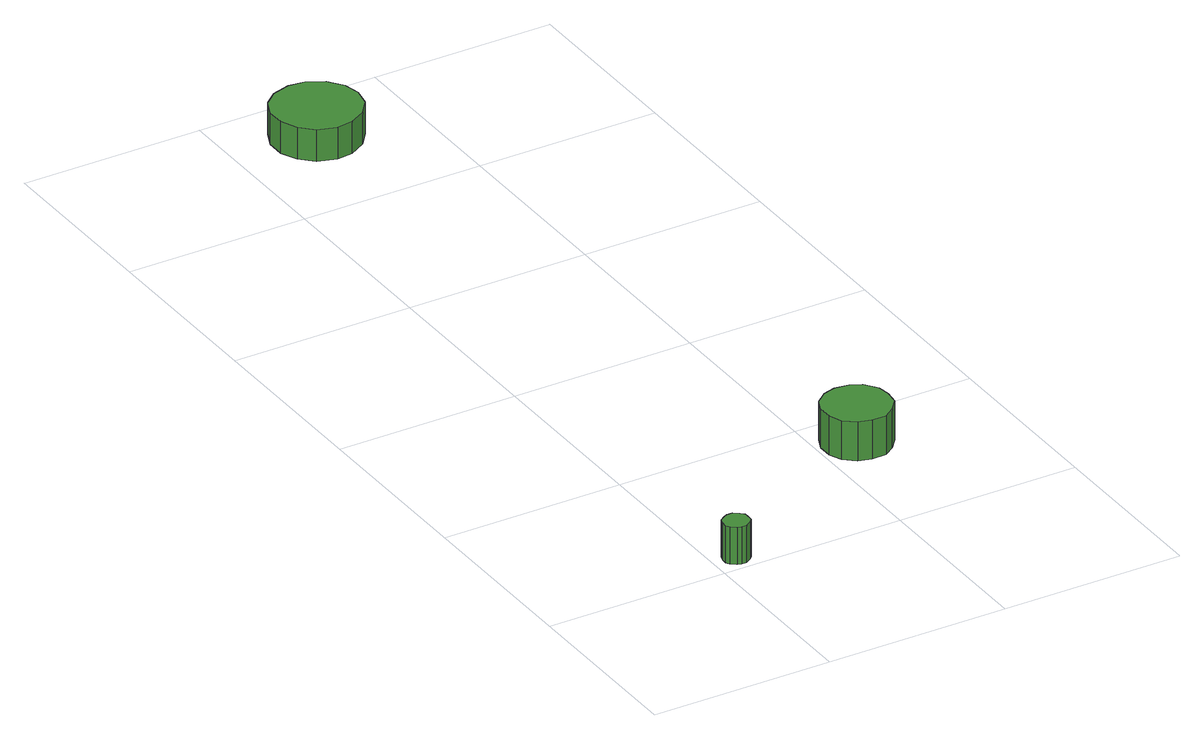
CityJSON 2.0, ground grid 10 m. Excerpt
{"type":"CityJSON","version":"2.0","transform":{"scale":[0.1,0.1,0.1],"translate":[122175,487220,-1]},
"CityObjects":{
"tree1":{"type":"SolitaryVegetationObject","attributes":{"function":"something"},"geometry":[{"type":"MultiSurface","lod":"1","boundaries":[[[0,1,2,3,4,5,6,7,8,9,10,11,12,13,14]],[[15,16,17,18,19,20,21,22,23,24,25,26,27,28,29]],[[0,29,28,1]],[[1,28,27,2]],[[2,27,26,3]],[[3,26,25,4]],[[4,25,24,5]],[[5,24,23,6]],[[6,23,22,7]],[[7,22,21,8]],[[8,21,20,9]],[[9,20,19,10]],[[10,19,18,11]],[[11,18,17,12]],[[12,17,16,13]],[[13,16,15,14]],[[14,15,29,0]]]}]},
"tree2":{"type":"SolitaryVegetationObject","attributes":{"function":"something"},"geometry":[{"type":"MultiSurface","lod":"1","boundaries":[[[30,31,32,33,34,35,36,37,38,39,40,41,42,43,44]],[[45,46,47,48,49,50,51,52,53,54,55,56,57,58,59]],[[30,59,58,31]],[[31,58,57,32]],[[32,57,56,33]],[[33,56,55,34]],[[34,55,54,35]],[[35,54,53,36]],[[36,53,52,37]],[[37,52,51,38]],[[38,51,50,39]],[[39,50,49,40]],[[40,49,48,41]],[[41,48,47,42]],[[42,47,46,43]],[[43,46,45,44]],[[44,45,59,30]]]}]},
"tree3":{"type":"SolitaryVegetationObject","attributes":{"function":"something"},"geometry":[{"type":"MultiSurface","lod":"1","boundaries":[[[60,61,62,63,64,65,66,67,68,69,70,71,72,73,74]],[[75,76,77,78,79,80,81,82,83,84,85,86,87,88,89]],[[60,89,88,61]],[[61,88,87,62]],[[62,87,86,63]],[[63,86,85,64]],[[64,85,84,65]],[[65,84,83,66]],[[66,83,82,67]],[[67,82,81,68]],[[68,81,80,69]],[[69,80,79,70]],[[70,79,78,71]],[[71,78,77,72]],[[72,77,76,73]],[[73,76,75,74]],[[74,75,89,60]]]}]}
},
"vertices":[
[19,9,29],[19,12,29],[17,14,29],[14,16,29],[11,16,29],[9,15,29],[6,13,29],[5,10,29],[5,7,29],[6,5,29],[9,3,29],[11,2,29],[14,2,29],[17,4,29],[19,6,29],[19,6,8],[17,4,8],[14,2,8],[11,2,8],[9,3,8],[6,5,8],[5,7,8],[5,10,8],[6,13,8],[9,15,8],[11,16,8],[14,16,8],[17,14,8],[19,12,8],[19,9,8],
[139,76,29],[138,83,29],[133,90,29],[127,93,29],[119,94,29],[112,92,29],[106,87,29],[103,80,29],[103,72,29],[106,65,29],[112,60,29],[119,58,29],[127,58,29],[133,62,29],[138,68,29],[138,68,7],[133,62,7],[127,58,7],[119,58,7],[112,60,7],[106,65,7],[103,72,7],[103,80,7],[106,87,7],[112,92,7],[119,94,7],[127,93,7],[133,90,7],[138,83,7],[139,76,7],
[69,464,26],[67,473,26],[61,481,26],[52,486,26],[43,487,26],[33,484,26],[26,478,26],[22,469,26],[22,459,26],[26,450,26],[33,443,26],[43,440,26],[52,441,26],[61,446,26],[67,454,26],[67,454,8],[61,446,8],[52,441,8],[43,440,8],[33,443,8],[26,450,8],[22,459,8],[22,469,8],[26,478,8],[33,484,8],[43,487,8],[52,486,8],[61,481,8],[67,473,8],[69,464,8]
]}
